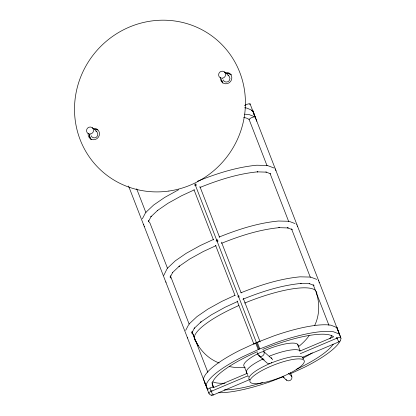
<?xml version="1.0" encoding="UTF-8"?>
<svg xmlns="http://www.w3.org/2000/svg" width="416" height="416" viewBox="0 0 416 416"><rect width="100%" height="100%" fill="white"/><g stroke="black" fill="none" stroke-linecap="round" stroke-linejoin="round"><path stroke-width="0.62" d="M92.253 127.712C94.962 129.48 100.464 133.77 96.486 137.16C94.786 138.544 91.941 137.873 91.172 135.777M341.011 338.582L340.288 340.876M163.748 275.423L167.045 268.824M314.574 325.712C319.296 316.009 319.914 304.502 316.758 294.221A65.452 15.725 -21.2 0 0 316.202 291.283M142.355 218.816L145.397 213.023M148.455 221.556L151.299 216.148L150.868 216.804L157.82 210.21L157.3 210.631L167.991 203.278L181.605 195.738L194.329 189.862M170.102 277.363L172.661 272.49M185.645 330.429L188.687 324.631M191.745 333.164L194.589 327.756M204.916 383.152L205.062 382.876L206.222 385.871M207.47 389.73C208.92 388.102 211.505 387.083 213.673 387.338A65.452 15.725 -21.2 0 1 257.364 351.697M290.378 373.428L290.176 372.85M223.241 79.95C224.12 82.42 227.724 82.758 229.216 80.678C231.956 76.918 226.574 73.928 224.318 71.885M309.098 335.634C306.207 339.914 302.349 343.512 298.386 346.788M145.834 212.368L153.655 205.026L164.622 197.48L178.584 189.748M167.476 268.174L175.302 260.827L186.264 253.287L200.231 245.554L213.382 239.481M172.51 272.605L179.462 266.011L178.942 266.438L189.634 259.08L203.252 251.54L215.972 245.669M189.124 323.976L196.945 316.633L207.912 309.088L221.874 301.356L235.024 295.287M194.158 328.411L201.11 321.818L200.59 322.239L211.281 314.886L224.895 307.346L237.619 301.47M336.248 338.52L337.059 338.146L336.887 337.704M95.867 131.134L96.647 131.586M227.932 75.306L228.712 75.759M194.459 185.203L195.234 184.85L258.991 349.227L242.408 356.881A72.16 17.337 -21.2 0 0 206.024 385.663L207.818 390.042M216.107 241.01L216.876 240.651L216.596 239.886M237.749 296.811L239.34 296.14M290.592 373.682L304.642 367.193A72.16 17.337 -21.2 0 0 340.189 340.902M213.533 387.587L247.213 373.35M299.629 351.192L333.445 336.898M247.848 375.84L211.208 391.326L209.929 388.04M300.264 353.683L337.043 338.135L336.762 337.371M213.195 395.008L249.834 379.522M302.25 357.365L339.035 341.817M197.46 181.251C216.492 173.586 236.278 167.201 256.792 165.22L267.332 165.48L274.024 168.002M199.93 187.486C218.514 179.993 237.832 173.753 257.863 171.818L257.187 171.86L266.583 172.141M219.107 237.058C238.134 229.388 257.925 223.002 278.434 221.026L288.974 221.281L295.074 223.574M221.572 243.287C240.157 235.799 259.48 229.554 279.51 227.625L278.834 227.661L288.226 227.947L287.461 227.755L292.443 229.715M240.916 292.796C259.891 285.152 279.63 278.803 300.082 276.827L310.617 277.087L316.722 279.375M242.871 299.224C261.57 291.684 280.998 285.366 301.153 283.426L300.477 283.468L309.873 283.748L309.109 283.556L314.085 285.516M258.991 349.227L276.562 342.441A72.16 17.337 -21.2 0 1 333.502 331.781L339.513 334.147L341.026 338.411M337.002 338.166L337.808 337.86A3.297 0.79 -21.2 0 1 340.61 337.943M283.057 376.782L270.488 381.633A72.16 17.337 -21.2 0 1 218.769 392.725M245.175 367.51C239.85 367.843 234.38 367.682 229.169 366.486M209.227 393.962L210.548 394.987L212.389 395.19M211.37 395.2L212.228 395.19M256.802 121.264L252.803 110.62L246.724 108.056A72.16 17.337 -21.2 0 0 244.572 107.78M252.455 110.308L255.008 116.891L249.278 114.634A72.16 17.337 -21.2 0 0 244.702 114.218M275.07 168.917L275.413 169.224M275.678 170.492L276.021 170.794M265.819 171.948L270.795 173.909M296.712 224.723L297.06 225.025M297.326 226.294L297.669 226.595M318.36 280.53L318.703 280.831M318.968 282.1L319.311 282.402M143.858 224.832L143.515 224.531M144.466 226.403L144.123 226.101M339.513 334.147L336.96 327.564L330.949 325.198A72.16 17.337 -21.2 0 0 274.009 335.863L256.438 342.644L239.855 350.298A72.16 17.337 -21.2 0 0 203.476 379.085L208.816 393.219M166.114 282.204L165.766 281.902M187.756 338.01L187.413 337.709M204.989 383.349L205.27 383.458M219.138 362.996C206.664 358.259 197.023 347.282 193.206 334.568A65.452 15.725 -21.2 0 1 191.797 331.963M264.009 351.816L272.21 359.044A3.354 3.229 -48.6 0 1 272.412 359.871M288.35 373.272L291.73 376.246L290.451 372.96M259.324 355.685L261.253 357.386M262.215 358.233L264.144 359.934M283.182 376.714L284.149 377.567M258.872 355.753L267.077 362.981A3.354 3.229 -48.6 0 0 269.485 363.605M282.251 376.355L286.593 380.182M222.446 82.524L222.737 83.049M216.876 240.651L217.204 241.457M195.754 183.773L196.362 185.344M217.396 239.58L218.01 241.15M250.078 103.886L340.683 337.48M255.008 116.891A3.354 0.806 -21.2 0 0 250.775 118.056L249.08 119.392L267.062 165.766M270.083 173.56L288.704 221.567M291.496 228.764L310.352 277.368M313.134 284.549L328.952 325.333M297.57 344.214L300.118 350.797A29.084 6.989 -21.2 0 0 269.412 356.153M199.883 186.493L219.591 237.302M221.468 242.143L241.176 292.952M243.287 298.392L260.182 341.942M259.808 348.91L257.254 342.332A3.354 0.806 -21.2 0 1 258.804 341.905M258.216 349.58L255.668 343.002A3.354 0.806 -21.2 0 0 254.467 343.736M193.986 189.691L213.46 239.897M215.571 245.341L235.045 295.542M237.156 300.986L254.046 344.536M247.031 373.532L247.458 374.639M247.884 375.742L248.316 376.844M136.661 188.781L145.964 212.768M167.606 268.564L149.916 222.96A65.452 15.725 -21.2 0 1 148.507 220.355M170.399 275.766L171.33 278.164M171.564 278.762L189.249 324.366M192.041 331.568L207.844 372.315M211.858 382.658L213.673 387.338M212.264 384.301L213.392 387.228M206.684 387.067L207.381 388.861M128.575 186.04L205.603 384.623A3.297 0.79 -21.2 0 1 205.676 384.16M336.96 327.564L338.265 331.25M252.803 110.62L254.249 114.686M198.266 345.748L195.681 340.948A65.452 15.725 -21.2 0 1 238.774 305.568M222.009 81.728L221.65 80.252A5.97 5.751 -48.6 0 1 221.634 79.232M333.221 344.209A65.452 15.725 -21.2 0 1 296.15 369.444M262.194 382.647A65.452 15.725 -21.2 0 1 224.219 389.875M262.657 349.45A65.452 15.725 -21.2 0 1 333.377 336.736M244.66 303.061A65.452 15.725 -21.2 0 1 315.385 290.347M263.13 358.909A29.084 6.989 -21.2 0 0 246.932 373.277L244.379 366.699A29.084 6.989 -21.2 0 1 257.863 353.668M263.396 351.036A29.084 6.989 -21.2 0 1 298.178 345.935M238.852 297.263A3.354 0.4 67.1 0 1 238.238 295.693M331.796 335.483A65.452 15.725 -21.2 0 1 329.862 338.775M312.317 352.872A65.452 15.725 -21.2 0 1 302.682 358.337M225.025 383.219A65.452 15.725 -21.2 0 1 212.826 381.831M258.154 354.515A3.354 0.806 -21.2 0 1 260.265 352.513A3.354 0.806 -21.2 0 1 264.077 352.014M263.598 351.073A3.354 3.229 -48.6 0 1 262.506 355.95A3.354 3.229 -48.6 0 1 257.873 354.406M257.676 353.579A3.354 3.229 -48.6 0 1 257.696 352.716M291.32 375.508A3.354 3.229 -48.6 0 1 290.592 380.141A3.354 3.229 -48.6 0 1 286.005 379.584M244.462 105.643A3.297 0.79 -21.2 0 1 248.726 103.844A3.297 0.79 -21.2 0 1 249.662 104.671M336.118 327.486A3.297 0.79 -21.2 0 1 336.783 328.073M251.274 110.422A3.297 0.79 -21.2 0 1 252.559 110.926M255.356 117.198A3.354 0.806 -21.2 0 1 255.211 117.473M243.698 117.447A65.452 15.725 -21.2 0 1 249.153 119.595M271.695 362.32A3.354 3.229 -48.6 0 1 271.076 362.934M271.211 357.698A3.354 3.229 -48.6 0 1 271.799 358.301M213.195 394.493A3.354 0.4 67.1 0 1 212.566 394.254A3.354 0.4 67.1 0 1 210.928 390.562M209.565 393.344A3.354 0.806 -21.2 0 1 209.04 392.59A3.354 0.806 -21.2 0 1 212.025 391.014M171.111 278.314A65.452 15.725 -21.2 0 1 170.154 276.156M195.562 185.656A3.354 0.4 67.1 0 1 194.948 184.085M291.45 376.137A3.354 0.806 -21.2 0 1 291.658 376.719M249.486 379.86A29.084 6.989 -21.2 0 1 273.738 362.029A29.084 6.989 -21.2 0 1 303.285 359.096M339.03 341.297A3.354 0.4 67.1 0 1 338.551 341.307A3.354 0.4 67.1 0 1 337.043 338.135M93.2 128.352A5.819 5.6 -48.6 0 1 99.492 133.702A5.819 5.6 -48.6 0 1 93.397 139.74A5.819 5.6 -48.6 0 1 88.166 133.333M225.545 72.41A5.819 5.6 -48.6 0 1 231.837 77.761A5.819 5.6 -48.6 0 1 225.742 83.798A5.819 5.6 -48.6 0 1 220.511 77.392M222.721 82.493A5.819 5.6 -48.6 0 1 222.009 80.662M227.006 73.7A5.819 5.6 -48.6 0 1 231.187 74.786M91.302 139.568A5.819 5.6 -48.6 0 1 89.632 134.623M96.153 129.626A5.819 5.6 -48.6 0 1 97.578 129.995M91.338 139.625A5.97 5.751 -48.6 0 1 90.667 138.876L89.586 136.079A5.97 5.751 -48.6 0 1 89.627 134.545M94.786 129.433A5.97 5.751 -48.6 0 1 97.776 129.797M226.855 73.611A5.97 5.751 -48.6 0 1 231.145 74.724M262.439 382.85A29.084 6.989 -21.2 0 0 304.304 361.728A29.084 6.989 -21.2 0 0 264.555 369.169A29.084 6.989 -21.2 0 0 262.439 382.85M168.901 191.043A87.251 84.042 -48.6 0 0 229.107 53.035A87.251 84.042 -48.6 0 0 81.895 74.058A87.251 84.042 -48.6 0 0 168.901 191.043M90.412 134.02A3.583 3.448 -48.6 0 0 92.882 128.357A3.583 3.448 -48.6 0 0 86.84 129.22A3.583 3.448 -48.6 0 0 90.412 134.02M222.477 78.192A3.583 3.448 -48.6 0 0 224.947 72.53A3.583 3.448 -48.6 0 0 218.91 73.393A3.583 3.448 -48.6 0 0 222.477 78.192"/></g></svg>
